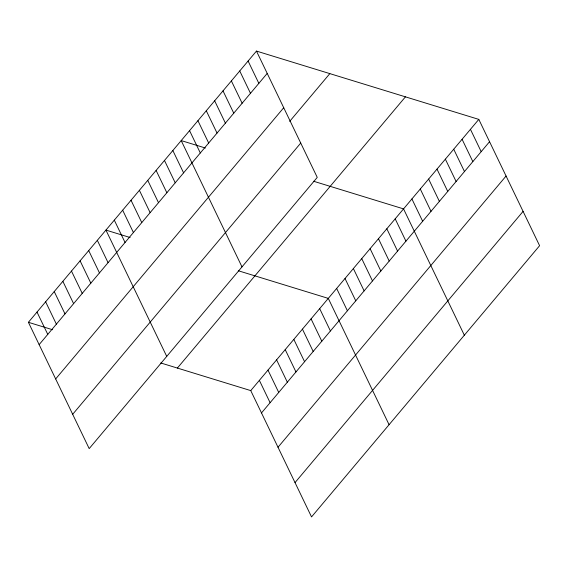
<?xml version="1.0" encoding="UTF-8"?>
<svg xmlns="http://www.w3.org/2000/svg" width="568" height="568" viewBox="0 0 568 568"><rect width="100%" height="100%" fill="white"/><g stroke="black" fill="none" stroke-linecap="round" stroke-linejoin="round"><path stroke-width="0.85" d="M256.466 51.077L317.249 177.393L89.19 448.613L28.4 322.304L256.466 51.077L478.81 119.386L539.6 245.696L311.534 516.923L250.751 390.606L160.758 362.966M39.142 344.634L267.209 73.407M55.657 378.948L283.723 107.721M289.701 121.353L329.838 73.62M72.676 414.299L300.735 143.072M177.372 368.071L405.438 96.844M250.751 390.606L478.81 119.386M261.493 412.936L489.559 141.709M278.008 447.25L506.074 176.023M295.019 482.608L523.085 211.381M205.389 148.014L181.199 140.587L241.989 266.896M313.557 181.242L403.55 208.889L464.34 335.198M130.129 237.523L105.939 230.09L166.729 356.399M238.297 270.751L328.29 298.392L389.08 424.701M28.4 322.304L52.59 329.738M470.446 129.327L481.195 151.656M462.089 139.274L472.832 161.603M453.725 149.221L464.468 171.543M445.362 159.161L456.104 181.49M436.998 169.108L447.747 191.437M428.634 179.055L439.383 201.377M420.277 188.995L431.02 211.324M411.914 198.942L422.656 221.271M395.186 218.836L405.935 241.159M386.829 228.776L397.572 251.106M378.465 238.723L389.208 261.053M370.102 248.67L380.844 270.993M361.738 258.61L372.487 280.94M353.374 268.558L364.123 290.887M248.102 61.024L258.845 83.354M345.017 278.505L355.76 300.827M239.739 70.972L250.481 93.294M336.654 288.445L347.396 310.774M231.375 80.919L242.124 103.241M223.011 90.859L233.76 113.188M319.678 308.637L330.42 330.966M214.654 100.806L225.397 123.135M311.058 318.882L321.8 341.212M206.291 110.753L217.033 133.075M302.446 329.135L313.188 351.457M197.927 120.693L208.669 143.022M293.826 339.38L304.569 361.702M189.563 130.64L200.312 152.969M285.214 349.625L295.956 371.948M276.595 359.871L287.344 382.2M172.842 150.527L183.585 172.857M267.982 370.116L278.725 392.445M164.479 160.474L175.221 182.804M259.363 380.361L270.112 402.691M156.115 170.421L166.857 192.744M147.751 180.368L158.5 202.691M139.387 190.308L150.137 212.638M131.03 200.256L141.773 222.585M122.667 210.203L133.409 232.525M114.303 220.143L125.045 242.472M97.327 240.335L108.069 262.664M88.707 250.58L99.457 272.91M80.095 260.833L90.837 283.155M71.476 271.078L82.225 293.4M62.863 281.323L73.606 303.646M54.244 291.569L64.993 313.898M45.632 301.814L56.374 324.143M37.012 312.059L47.762 334.389"/></g></svg>
